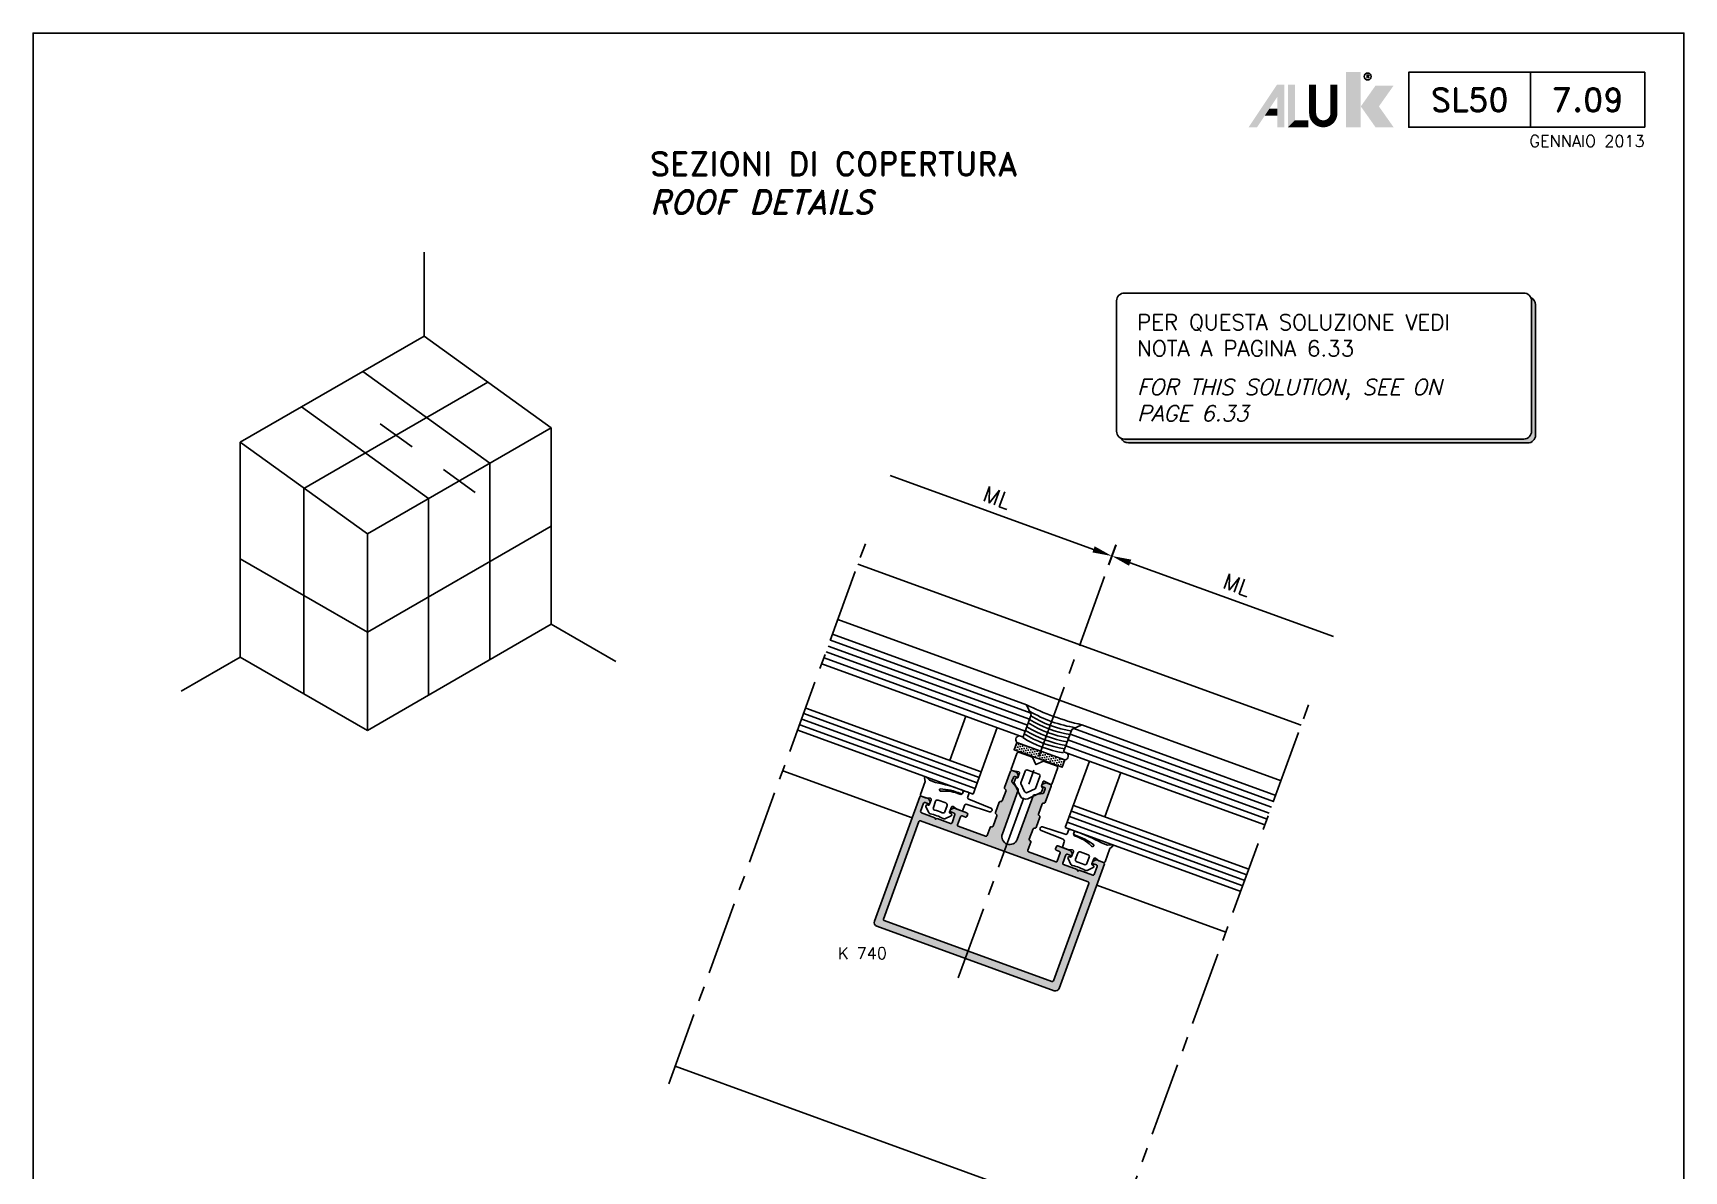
# Model space of a CAD drawing. Extents: x 0 to 4131, y -1600 to 527.
# Drawn here: x 460 to 670, y -1447.8 to -1303 of the extents above; entities that cross this region are included whole.
import ezdxf
from ezdxf.enums import TextEntityAlignment as Align

# ---------------------------------------------------------------- set-up
doc = ezdxf.new("R2010")
doc.units = 0
doc.header["$LTSCALE"] = 7.5
doc.header["$MEASUREMENT"] = 0
doc.linetypes.add('CENTER', pattern=[2, 1.25, -0.25, 0.25, -0.25])
doc.layers.get('0').update_dxf_attribs({"linetype": 'CONTINUOUS'})
doc.layers.get('DEFPOINTS').update_dxf_attribs({"linetype": 'CONTINUOUS'})
for name, color, linetype in [('ASSI', 1, 'CENTER'), ('FILL', 8, 'CONTINUOUS'), ('FINE', 7, 'CONTINUOUS'), ('GOMMA', 3, 'CONTINUOUS'), ('GROSSA', 4, 'CONTINUOUS'), ('MARCHIO', 7, 'CONTINUOUS'), ('QUOTE', 254, 'CONTINUOUS'), ('TESTO', 2, 'CONTINUOUS'), ('VETRO', 6, 'CONTINUOUS')]:
    doc.layers.add(name, color=color, linetype=linetype)
doc.styles.add('RD', font='ROMAND.SHX', dxfattribs={"height": 3})
doc.styles.add('ROMD', font='ROMAND', dxfattribs={"height": 3})
doc.styles.get("Standard").update_dxf_attribs({"font": 'romans.shx'})
doc.dimstyles.new('SCALA_1-1$0', dxfattribs={"dimtxt": 2, "dimasz": 1, "dimexe": 1.5, "dimexo": 1.5, "dimgap": 1, "dimtad": 3, "dimdsep": 46, "dimtxsty": 'Standard', "dimblk1": 'PUNTO', "dimblk2": 'PUNTO', "dimsah": 1, "dimcen": 0.09, "dimclrt": 2, "dimadec": 0, "dimazin": 0, "dimtfac": 0.7, "dimtmove": 0, "dimatfit": 3, "dimldrblk": 'PUNTO', "dimfxl": 1, "dimtolj": 2, "dimarcsym": 0})

# ---------------------------------------------------------------- blocks, each defined once
blk = doc.blocks.new('*D596')
at = {"layer": 'DEFPOINTS', "color": 0, "transparency": 16777216}
for p in [(596.287748486955, -1372.076295539423), (625.4181850328084, -1379.81226725759), (622.3400037428769, -1388.269500844664)]:
    blk.add_point(p, dxfattribs=at)
at = {"layer": 'QUOTE', "color": 0, "lineweight": -2, "transparency": 16777216}
for p, q in [((596.8007787019435, -1370.666756608244), (597.7220990694186, -1368.135449702523)), ((599.5583004063949, -1370.400038992016), (625.4181850328084, -1379.81226725759))]:
    blk.add_line(p, q, dxfattribs=at)
at = {"layer": 'QUOTE', "color": 0, "transparency": 16777216}
blk.add_solid([(599.7008087994473, -1370.008500400022), (599.4157920133425, -1370.79157758401), (597.2090688544301, -1369.544988633702)], dxfattribs=at)
at = {"layer": 'QUOTE', "color": 2, "transparency": 16777216, "insert": (613.1722830062531, -1373.226767883231), "char_height": 2, "attachment_point": 5, "rotation": 339.99999999999744}
blk.add_mtext('\\A2;ML', dxfattribs=at)
blk = doc.blocks.new('_None')
blk = doc.blocks.new('PUNTO')
blk.add_line((-1, 0), (1, 0))
at = {"const_width": 0.35}
blk.add_lwpolyline([(-0.1750000000000114, 0, 1), (0.1750000000000114, 0, 1)], format="xyb", close=True, dxfattribs=at)
blk = doc.blocks.new('*D595')
at = {"layer": 'DEFPOINTS', "color": 0, "transparency": 16777216}
for p in [(569.0366277856542, -1359.291058658051), (565.9584464957229, -1367.748292245124), (596.3244235965578, -1372.089644187657)]:
    blk.add_point(p, dxfattribs=at)
at = {"layer": 'QUOTE', "color": 0, "lineweight": -2, "transparency": 16777216}
for p, q in [((594.8965124120671, -1368.703286923624), (569.0366277856542, -1359.291058658051)), ((596.8374538115463, -1370.680105256478), (597.7587741790205, -1368.14879835076))]:
    blk.add_line(p, q, dxfattribs=at)
at = {"layer": 'QUOTE', "color": 0, "transparency": 16777216}
blk.add_solid([(595.0390208051195, -1368.31174833163), (594.7540040190147, -1369.094825515618), (597.2457439640318, -1369.558337281939)], dxfattribs=at)
at = {"layer": 'QUOTE', "color": 2, "transparency": 16777216, "insert": (582.6506103855122, -1362.117787549266), "char_height": 2, "attachment_point": 5, "rotation": 339.99999999999744}
blk.add_mtext('\\A2;ML', dxfattribs=at)
blk = doc.blocks.new('NMD')
at = {"layer": 'MARCHIO'}
blk.add_line((-19.50147934574323, -11.99999999951831), (-19.50147934574323, -5), dxfattribs=at)
at = {"layer": 'MARCHIO', "const_width": 0.8940816252993522}
blk.add_lwpolyline([(-44.52990537063704, -6.560045326696226), (-44.52990537063704, -10.20148341598349, -1), (-47.2328569124073, -10.20148341598349), (-47.2328569124073, -6.560045326696226)], format="xyb", dxfattribs=at)
at = {"layer": 'MARCHIO'}
blk.add_lwpolyline([(-5, -11.9999999995182), (-35.0029586914865, -11.99999999951831), (-35.0029586914865, -5.000000000000114), (-5, -5)], close=True, dxfattribs=at)
blk.add_circle((-40.22975519054793, -5.53274893474395), 0.442301161380581, dxfattribs=at)
for points in [[(-43.01116324381744, -4.962846688377454), (-41.13419014878346, -4.962846688377454), (-43.01116324381741, -11.99999999951829), (-41.1341901487834, -11.99999999951832)], [(-55.38160161531025, -11.99999999951829), (-54.30890331492077, -11.99999999951829), (-51.75496516676219, -6.560045326696248), (-51.73432503771241, -8.13813258370574)], [(-51.75496516676219, -6.560045326696248), (-51.73432503771241, -8.13813258370574), (-50.84024341241303, -6.560045326696248), (-50.84024341241303, -11.99999999951832)], [(-51.73432503771238, -11.99999999951832), (-50.84024341241303, -11.99999999951832), (-51.73432503771241, -8.13813258370574)], [(-50.38284926682724, -6.560045326696226), (-49.48876764152789, -6.560045326696226), (-50.38284926682724, -11.99999999951832), (-49.48876764152789, -11.10591837421894)], [(-39.22923636995171, -6.682906760413069), (-36.93009059657882, -6.68290676041309), (-41.10585751316535, -9.341453379965678), (-38.80671173979249, -9.341453379965678)], [(-52.72995742831989, -9.631581169617007), (-53.32601184518612, -10.52566279491632), (-51.73432503771235, -9.631581169616993), (-51.73432503771238, -10.52566279491634)], [(-41.10585751316535, -9.341453379965678), (-38.80671173979249, -9.341453379965678), (-39.22923636995174, -11.99999999951832), (-36.93009059657888, -11.99999999951832)], [(-49.48876764152789, -11.10591837421894), (-50.38284926682724, -11.99999999951832), (-47.76870756949228, -11.10591837421898), (-47.76870756949228, -11.99999999951832)]]:
    blk.add_solid(points, dxfattribs=at)
blk.add_text('R', height=0.4444645296249439, dxfattribs=at).set_placement((-40.22975519054793, -5.53274893474395), align=Align.MIDDLE)
at = {"layer": 'MARCHIO', "color": 2, "style": 'RD'}
for tag, p in [('SERIE', (-27.24999999999983, -8.5)), ('PAG', (-12.24999999999983, -8.5))]:
    blk.add_attdef(tag, text='', height=3, dxfattribs=at).set_placement(p, align=Align.MIDDLE)
at = {"layer": 'MARCHIO', "color": 2}
blk.add_attdef('REVISIONE', text='', height=1.5, dxfattribs=at).set_placement((-5.004068828642176, -14.50321972118864), align=Align.RIGHT)

msp = doc.modelspace()

# ---------------------------------------------------------------- hatches: boundary and pattern name
at = {"layer": 'FILL'}
msp.add_hatch(color=256, dxfattribs=at).paths.add_polyline_path([(598.8336893460685, -1354.664616570627, -0.1064066455124316), (598.4222515183023, -1354.576054398393, 0.294813011080554), (599.3336893460685, -1355.164616570627), (650.1146346072001, -1355.164616570627, 0.4142135623730951), (651.1146346072001, -1354.164616570627), (651.1146346072001, -1337.586938893909, 0.2948130110805647), (650.5260724349663, -1336.675501066142, -0.106406645512446), (650.6146346072001, -1337.086938893909), (650.6146346072001, -1353.664616570627, -0.4142135623730951), (649.6146346072001, -1354.664616570627)])
h = msp.add_hatch(color=256, dxfattribs=at)
edge = h.paths.add_edge_path(flags=16)
edge.add_arc((572.8355588671401, -1403.400494058648), 0.1499999999999917, 70.00000000000344, 160.0000000000104)
edge.add_line((572.6946049740222, -1403.349191037149), (568.1799390821234, -1415.753133631523))
edge.add_arc((568.3208929752412, -1415.804436653022), 0.1500000000000002, 160.0000000000104, 250.0000000000174)
edge.add_line((568.2695899537424, -1415.94539054614), (589.6006124455826, -1423.709247799633))
edge.add_arc((589.6519154670814, -1423.568293906515), 0.1499999999999237, 250.0000000000113, 340.0000000000113)
edge.add_line((589.7928693601991, -1423.619596928014), (594.3075352520981, -1411.21565433364))
edge.add_arc((594.1665813589802, -1411.164351312141), 0.1500000000000135, 340.0000000000122, 430.0000000000122)
edge.add_line((594.2178843804791, -1411.023397419023), (572.8868618886389, -1403.259540165531))
edge = h.paths.add_edge_path()
edge.add_line((573.8545373044172, -1400.419211895877), (572.97322969783, -1400.098442159847))
edge.add_arc((572.9219266763312, -1400.239396052965), 0.1500000000000184, 70.00000000000715, 160.0000000000002)
edge.add_line((572.7809727832133, -1400.188093031466), (567.0179333681758, -1416.021913691709))
edge.add_arc((567.4877796785687, -1416.192923763371), 0.499999999999989, 160.000000000003, 250.000000000002)
edge.add_line((567.3167696069058, -1416.662770073764), (589.8693925057677, -1424.871253513581))
edge.add_arc((590.0404025774305, -1424.401407203188), 0.5000000000000022, 250.0000000000035, 340.0000000000047)
edge.add_line((590.5102488878235, -1424.572417274851), (596.2732883028609, -1408.738596614608))
edge.add_arc((596.1323344097432, -1408.687293593109), 0.1499999999999626, 339.9999999999705, 429.9999999999742)
edge.add_line((596.183637431242, -1408.546339699991), (595.3023298246549, -1408.225569963961))
edge.add_arc((595.2510268031559, -1408.366523857079), 0.1500000000000792, 69.99999999997516, 114.9999999999739)
edge.add_line((595.1876340638948, -1408.230577689023), (594.8516560895785, -1408.387246791419))
edge.add_arc((594.9150488288394, -1408.523192959474), 0.1500000000000913, 114.9999999999595, 159.999999999965)
edge.add_line((594.7740949357215, -1408.471889937975), (594.7611433286844, -1408.507474185855))
edge.add_arc((594.9020972218024, -1408.558777207354), 0.1500000000000597, 159.9999999999955, 249.9999999999854)
edge.add_line((594.8507942003034, -1408.699731100472), (595.2736558796571, -1408.853640164969))
edge.add_arc((595.2223528581583, -1408.994594058086), 0.1499999999999529, -20.00000000003331, 69.99999999998067, ccw=False)
edge.add_line((595.3633067512761, -1409.045897079585), (594.987084593618, -1410.07955896245))
edge.add_arc((594.8461307005001, -1410.028255940951), 0.1499999999999868, 249.9999999999946, 340.0000000000085, ccw=False)
edge.add_line((594.7948276790012, -1410.169209834069), (593.0791489229667, -1409.544753835309))
edge.add_line((593.0791489229669, -1409.544753835309), (592.8876317314503, -1409.634673944119))
edge.add_line((592.8876317314503, -1409.634673944119), (592.7987205829312, -1409.442686266692))
edge.add_line((592.7987205829311, -1409.442686266692), (591.0830418268968, -1408.818230267932))
edge.add_arc((591.1343448483957, -1408.677276374814), 0.150000000000033, 159.9999999999816, 249.99999999999181, ccw=False)
edge.add_line((590.9933909552778, -1408.625973353316), (591.3696131129361, -1407.592311470451))
edge.add_arc((591.510567006054, -1407.64361449195), 0.1499999999999966, 69.99999999999841, 159.9999999999983, ccw=False)
edge.add_line((591.5618700275528, -1407.502660598832), (591.9847317069066, -1407.656569663329))
edge.add_arc((592.0360347284054, -1407.515615770211), 0.1500000000000233, 250.000000000002, 339.9999999999984)
edge.add_line((592.1769886215233, -1407.56691879171), (592.1899402285603, -1407.53133454383))
edge.add_arc((592.0489863354424, -1407.480031522331), 0.1500000000000475, 340.0000000000401, 385.0000000000369)
edge.add_line((592.1849325034977, -1407.41663878307), (592.0282634011025, -1407.080660808753))
edge.add_arc((591.8923172330472, -1407.144053548014), 0.1499999999999385, 24.99999999996275, 69.99999999996679)
edge.add_line((591.943620254546, -1407.003099654896), (590.3575431823693, -1406.425814811372))
edge.add_arc((590.3062401608705, -1406.56676870449), 0.1500000000000597, 69.99999999999555, 160.0000000000095)
edge.add_line((590.1652862677525, -1406.515465682991), (590.062680224755, -1406.797373469227))
edge.add_arc((590.2036341178729, -1406.848676490725), 0.1500000000000038, 160.0000000000224, 250.0000000000122)
edge.add_line((590.152331096374, -1406.989630383843), (590.5751927757276, -1407.14353944834))
edge.add_arc((590.5238897542288, -1407.284493341458), 0.1499999999999699, -20.000000000001705, 69.9999999999946, ccw=False)
edge.add_line((590.6648436473467, -1407.335796362957), (590.2886214896885, -1408.369458245821))
edge.add_arc((590.1476675965705, -1408.318155224322), 0.1499999999999868, 249.9999999999984, 340.0000000000085, ccw=False)
edge.add_line((590.0963645750717, -1408.45910911744), (586.6195018781636, -1407.193634587135))
edge.add_arc((586.6708048996625, -1407.052680694017), 0.1500000000000135, 160.0000000000122, 250.0000000000122, ccw=False)
edge.add_line((586.5298510065446, -1407.001377672519), (586.9060731642029, -1405.967715789654))
edge.add_arc((586.765119271085, -1405.916412768155), 0.1499999999999759, 339.9999999999724, 429.9999999999654)
edge.add_arc((586.8677253140828, -1405.634504981919), 0.1500000000000135, 160.0000000000122, 250.0000000000122, ccw=False)
edge.add_line((586.726771420965, -1405.583201960421), (587.2050223475437, -1404.269218338812))
edge.add_arc((587.3459762406616, -1404.320521360311), 0.1499999999999237, 70.00000000001131, 160.0000000000113, ccw=False)
edge.add_arc((587.4485822836592, -1404.038613574075), 0.1500000000000112, 249.999999999983, 339.99999999999)
edge.add_line((587.5895361767771, -1404.089916595574), (588.0683643774331, -1402.774346926474))
edge.add_arc((587.9274104843151, -1402.723043904975), 0.1500000000000706, 340.0000000000317, 430.0000000000387)
edge.add_arc((588.0300165273129, -1402.441136118739), 0.1499999999999626, 159.9999999999705, 249.9999999999705, ccw=False)
edge.add_line((587.889062634195, -1402.38983309724), (588.3678908348509, -1401.07426342814))
edge.add_arc((588.5088447279688, -1401.125566449639), 0.1500000000000038, 70.00000000003263, 160.0000000000224, ccw=False)
edge.add_arc((588.6114507709665, -1400.843658663403), 0.150000000000016, 249.9999999999779, 339.9999999999779)
edge.add_line((588.7524046640845, -1400.894961684902), (589.5054262534782, -1398.826051871681))
edge.add_arc((589.3644723603602, -1398.774748850182), 0.150000000000033, 339.9999999999918, 429.9999999999918)
edge.add_line((589.415775381859, -1398.633794957065), (588.8633601925469, -1398.432732271198))
edge.add_arc((588.8120571710481, -1398.573686164316), 0.149999999999931, 70.00000000003543, 115.0000000000355)
edge.add_line((588.7486644317869, -1398.437739996261), (588.4126864574703, -1398.594409098656))
edge.add_arc((588.4760791967316, -1398.730355266711), 0.1499999999999968, 115.0000000000362, 160.0000000000326)
edge.add_line((588.3351253036137, -1398.679052245213), (588.3221736965768, -1398.714636493093))
edge.add_arc((588.4631275896945, -1398.765939514591), 0.1499999999999771, 160.0000000000187, 250.0000000000225)
edge.add_line((588.4118245681957, -1398.906893407709), (588.6467477233921, -1398.992398443541))
edge.add_arc((588.5954447018933, -1399.133352336659), 0.1500000000000063, -19.999999999997897, 69.99999999998812, ccw=False)
edge.add_line((588.7363985950112, -1399.184655358157), (588.5655784642167, -1399.653979810304))
edge.add_arc((588.4246245710988, -1399.602676788805), 0.1500000000000524, 279.9999999999826, 339.9999999999714, ccw=False)
edge.add_line((588.4506717977488, -1399.750397951756), (587.3135137551456, -1399.950909595997))
edge.add_arc((587.3395609817957, -1400.098630758949), 0.1499999999999752, 100.0000000000223, 160.0000000000187)
edge.add_line((587.1986070886778, -1400.04732773745), (585.1761060419964, -1405.604103694031))
edge.add_arc((584.2364134212104, -1405.262083550705), 1.000000000000014, 160.0000000000005, 340.000000000002, ccw=False)
edge.add_line((583.2967208004245, -1404.920063407379), (585.319221847106, -1399.363287450799))
edge.add_arc((585.178267953988, -1399.3119844293), 0.1500000000000269, 340.0000000000141, 400.0000000000107)
edge.add_line((585.2931746204558, -1399.215566287847), (584.5509474214873, -1398.331014356955))
edge.add_arc((584.6658540879552, -1398.234596215502), 0.1500000000000114, 159.9999999999659, 219.9999999999635, ccw=False)
edge.add_line((584.5249001948373, -1398.183293194003), (584.6957203256318, -1397.713968741857))
edge.add_arc((584.8366742187497, -1397.765271763356), 0.1499999999999638, 70.00000000000989, 160.0000000000169, ccw=False)
edge.add_line((584.8879772402486, -1397.624317870238), (585.122900395445, -1397.709822906069))
edge.add_arc((585.1742034169438, -1397.568869012951), 0.1500000000000548, 250.0000000000006, 339.9999999999937)
edge.add_line((585.3151573100617, -1397.62017203445), (585.3281089170988, -1397.58458778657))
edge.add_arc((585.1871550239808, -1397.533284765072), 0.1499999999999735, 340.0000000000067, 385.0000000000044)
edge.add_line((585.3231011920363, -1397.469892025811), (585.1664320896411, -1397.133914051494))
edge.add_arc((585.0304859215856, -1397.197306790755), 0.1499999999999994, 24.99999999999981, 69.99999999999324)
edge.add_line((585.0817889430846, -1397.056352897637), (584.5293737537725, -1396.855290211771))
edge.add_arc((584.4780707322735, -1396.996244104889), 0.1500000000000135, 70.00000000001225, 160.0000000000224)
edge.add_line((584.3371168391557, -1396.94494108339), (583.5840952497621, -1399.013850896611))
edge.add_arc((583.7250491428799, -1399.06515391811), 0.1499999999999504, 160.000000000015, 250.0000000000252)
edge.add_arc((583.6224430998823, -1399.347061704346), 0.1500000000000548, -19.999999999992383, 70.00000000000063, ccw=False)
edge.add_line((583.7633969930002, -1399.398364725844), (583.2845687923442, -1400.713934394945))
edge.add_arc((583.1436148992262, -1400.662631373446), 0.1499999999999638, 250.0000000000099, 340.0000000000169, ccw=False)
edge.add_arc((583.0410088562286, -1400.944539159682), 0.1500000000000281, 69.99999999999694, 160.0000000000039)
edge.add_line((582.9000549631107, -1400.893236138183), (582.4212267624549, -1402.208805807283))
edge.add_arc((582.5621806555728, -1402.260108828782), 0.149999999999999, 159.999999999964, 249.999999999964)
edge.add_arc((582.4595746125749, -1402.542016615018), 0.149999999999965, -19.999999999993292, 69.99999999999972, ccw=False)
edge.add_line((582.6005285056929, -1402.593319636517), (582.1222775791142, -1403.907303258125))
edge.add_arc((581.9813236859962, -1403.856000236626), 0.150000000000073, 249.9999999999905, 339.99999999999744, ccw=False)
edge.add_arc((581.8787176429985, -1404.137908022862), 0.1499999999999237, 70.00000000001131, 160.0000000000113)
edge.add_line((581.7377637498807, -1404.086605001363), (581.3615415922224, -1405.120266884227))
edge.add_arc((581.2205876991044, -1405.068963862729), 0.1499999999999966, 249.9999999999984, 339.99999999999835, ccw=False)
edge.add_line((581.1692846776056, -1405.209917755847), (577.6924219806975, -1403.944443225542))
edge.add_arc((577.7437250021964, -1403.803489332424), 0.1500000000000281, 159.99999999999, 249.999999999997, ccw=False)
edge.add_line((577.6027711090785, -1403.752186310925), (577.9789932667368, -1402.71852442806))
edge.add_arc((578.1199471598546, -1402.769827449559), 0.1499999999999929, 69.99999999999318, 159.9999999999863, ccw=False)
edge.add_line((578.1712501813536, -1402.628873556441), (578.5941118607072, -1402.782782620938))
edge.add_arc((578.6454148822061, -1402.64182872782), 0.1499999999999966, 249.9999999999984, 339.9999999999984)
edge.add_line((578.786368775324, -1402.693131749319), (578.8889748183218, -1402.411223963083))
edge.add_arc((578.7480209252038, -1402.359920941584), 0.1500000000000063, 339.9999999999881, 429.9999999999984)
edge.add_line((578.7993239467028, -1402.218967048466), (577.213246874526, -1401.641682204942))
edge.add_arc((577.1619438530271, -1401.78263609806), 0.1499999999999796, 69.99999999998442, 114.9999999999923)
edge.add_line((577.098551113766, -1401.646689930004), (576.7625731394496, -1401.803359032399))
edge.add_arc((576.8259658787107, -1401.939305200455), 0.1499999999999986, 115.0000000000119, 160.0000000000122)
edge.add_line((576.6850119855928, -1401.888002178956), (576.6720603785559, -1401.923586426836))
edge.add_arc((576.8130142716736, -1401.974889448335), 0.1499999999999492, 159.9999999999687, 249.9999999999756)
edge.add_line((576.7617112501748, -1402.115843341453), (577.1845729295284, -1402.269752405949))
edge.add_arc((577.1332699080294, -1402.410706299067), 0.1500000000000548, -19.999999999992383, 70.00000000000063, ccw=False)
edge.add_line((577.2742238011474, -1402.462009320566), (576.8980016434892, -1403.495671203431))
edge.add_arc((576.7570477503714, -1403.444368181932), 0.1499999999999868, 249.9999999999984, 340.0000000000085, ccw=False)
edge.add_line((576.7057447288726, -1403.58532207505), (574.9900659728382, -1402.96086607629))
edge.add_line((574.9900659728382, -1402.96086607629), (574.7985487813215, -1403.050786185099))
edge.add_line((574.7985487813214, -1403.050786185099), (574.7096376328024, -1402.858798507672))
edge.add_line((574.7096376328025, -1402.858798507672), (572.9939588767681, -1402.234342508913))
edge.add_arc((573.045261898267, -1402.093388615795), 0.1499999999999577, 159.9999999999687, 249.9999999999756, ccw=False)
edge.add_line((572.9043080051492, -1402.042085594296), (573.2805301628074, -1401.008423711432))
edge.add_arc((573.4214840559252, -1401.059726732931), 0.1500000000000002, 70.00000000000352, 160.0000000000104, ccw=False)
edge.add_line((573.4727870774241, -1400.918772839813), (573.8956487567777, -1401.072681904309))
edge.add_arc((573.9469517782767, -1400.931728011192), 0.1499999999999966, 249.9999999999984, 340.0000000000085)
edge.add_line((574.0879056713945, -1400.98303103269), (574.1008572784315, -1400.947446784811))
edge.add_arc((573.9599033853135, -1400.896143763312), 0.1500000000000706, 340.0000000000317, 385.0000000000346)
edge.add_line((574.0958495533691, -1400.832751024051), (573.9391804509739, -1400.496773049734))
edge.add_arc((573.8032342829183, -1400.560165788995), 0.1500000000000252, 24.99999999999523, 69.99999999998674)
at = {"layer": 'QUOTE'}
h = msp.add_hatch(dxfattribs=at)
h.set_pattern_fill('DOTS', color=256, scale=4.999999999999999, angle=10.00000000000001, style=0)
h.set_pattern_definition([(10, (16.40720214813524, -1360.25991719576), (0.09961115588724177, 0.3348849505767729), [0, -0.312499999999999])])
h.paths.add_polyline_path([(591.2465634896312, -1395.486258129254), (590.9045433463057, -1396.42595075004), (584.7965413111974, -1394.202819818423), (585.1385614545229, -1393.263127197637)])

# ---------------------------------------------------------------- linework, layer by layer
at = {"layer": 'ASSI'}
for p, q in [((540.8609266763781, -1436.703161233089), (565.9584464957229, -1367.748292245124)), ((577.6848392311608, -1423.244424997743), (596.3244235965576, -1372.089644187657)), ((597.24411329584, -1457.219893169005), (622.3400037428769, -1388.269500844664))]:
    msp.add_line(p, q, dxfattribs=at)
at = {"layer": 'FINE'}
for p, q in [((509.7464614558785, -1341.56908668941), (509.7464614558785, -1330.87588338025)), ((564.9315101784964, -1370.569776587922), (621.3130674256504, -1391.090985187461)), ((525.9122690556037, -1378.235753340646), (534.1145882127335, -1382.971364513994)), ((562.3668551847277, -1377.616108271993), (618.7484124318817, -1398.137316871533)), ((486.3637755496143, -1382.402420024552), (478.8389246843986, -1386.746894697196)), ((571.8062153747351, -1402.866217000706), (555.355822052627, -1396.878763489487)), ((595.298530894383, -1411.416720583848), (611.737379299781, -1417.399972089027)), ((541.6750163196004, -1434.466468320923), (598.0565735667542, -1454.987676920463))]:
    msp.add_line(p, q, dxfattribs=at)
msp.add_lwpolyline([(649.6146346072001, -1336.086938893909), (598.8336893460685, -1336.086938893909, 0.414213562373095), (597.8336893460685, -1337.086938893909), (597.8336893460685, -1353.664616570627, 0.414213562373095), (598.8336893460685, -1354.664616570627), (649.6146346072001, -1354.664616570627, 0.414213562373095), (650.6146346072001, -1353.664616570627), (650.6146346072001, -1337.086938893909, 0.4142135623730953)], format="xyb", close=True, dxfattribs=at)
msp.add_lwpolyline([(598.4222515183025, -1354.576054398393, 0.2948130110805137), (599.3336893460685, -1355.164616570627), (650.1146346072001, -1355.164616570627, 0.414213562373095), (651.1146346072001, -1354.164616570627), (651.1146346072001, -1337.586938893909, 0.2948130110783971), (650.5260724349735, -1336.675501066146, 0.2948130110783971)], format="xyb", dxfattribs=at)
for centre, radius, start, end in [((601.0456492555797, -1359.098248271664), 32.8433531500756, 243.4660580604723, 256.5339419395254), ((594.9804455349399, -1375.563903964031), 16.00499564054301, 239.1047297924881, 261.5867723271945), ((594.4743728570052, -1377.478428201856), 14.54072260060156, 238.6891472881444, 260.4930449166699), ((593.6207668685724, -1379.758757348162), 14.54072260060156, 238.6891472881444, 260.4930449166699), ((593.7841345323127, -1379.309908380967), 14.54072260060156, 238.6891472881444, 260.4930449166699), ((593.952136887322, -1378.848325704163), 14.54072260060156, 238.6891472881444, 260.4930449166699), ((594.1265457385553, -1378.369141323647), 14.54072260060156, 238.6891472881444, 260.4930449166699), ((594.2880178271666, -1377.925500406316), 14.54072260060156, 238.6891472881444, 260.4930449166699), ((585.4782044647782, -1392.923202294783), 0.4805271209787904, 69.93218099061141, 225.023766948117), ((593.4388965561875, -1380.237819542422), 14.54072260060156, 238.6891472881444, 260.4930449166699), ((591.2048813647607, -1395.007542227636), 0.4805271209787904, 274.9762330518782, 70.06781900938543)]:
    msp.add_arc(centre, radius, start, end, dxfattribs=at)
at = {"layer": 'GOMMA'}
for points in [[(584.7808105057147, -1398.339366011507), (584.9540457773755, -1397.863406014365, -0.2679491924311176), (585.0306502216872, -1397.799127253396), (585.2580818302081, -1397.759024924548), (585.4756440747101, -1397.161277570453, 0.4527334226614412), (585.4034356364223, -1397.029471936577), (584.4938087035794, -1396.826669709634, -0.4527334226614391), (584.4216002652915, -1396.694864075758), (585.1521927247823, -1394.687577790484, -0.4142135623730954), (585.4726209158102, -1394.538159671119), (587.1170830021856, -1395.136694921939), (587.5653373602809, -1396.097979495023), (588.5266219333639, -1395.649725136927), (590.1710840197393, -1396.248260387747, -0.4142135623730951), (590.320502139105, -1396.568688578775), (589.5899096796143, -1398.57597486405, -0.4527334226614389), (589.4498717783749, -1398.630529148006), (588.6226983624638, -1398.201187745139, 0.452733422661441), (588.4826604612249, -1398.255742029095), (588.2650982167229, -1398.85348938319), (588.4135436565166, -1399.030399769369, -0.2679491924311176), (588.4309084742831, -1399.12888054467), (588.2576732026218, -1399.604840541812, -0.1989123673796559), (588.2059657667173, -1399.661269306183), (586.5520684910962, -1400.432494271607, -0.4142135623731018), (585.555373954513, -1400.069727127635), (584.7841489890889, -1398.415829852014, -0.1989123673796545)], [(576.7761688078675, -1402.607223861761, 0.6370702608069253), (576.7761688078679, -1402.33533152565), (576.6420954826402, -1402.272812107342, -0.3888787318529617), (576.5903880467358, -1402.147979314306), (576.8259694430521, -1401.500724747482, -0.4931454260313065), (577.0529598016226, -1401.429154962338), (577.5115273588842, -1401.750247422711), (578.094554481113, -1401.962451940972, 0.4142135623730882), (578.2868113957298, -1401.872801069353), (578.4946109297332, -1401.301876541905, -0.4052432957209554), (578.8077823036499, -1401.149942709252), (581.6729883665546, -1402.094174258703, 0.9697392325154702), (581.8439177348598, -1401.624549678962), (579.0421022113194, -1400.506154054002, -0.4052432957209562), (578.8998602057079, -1400.188463306914), (579.0392557110463, -1399.805477303624, 0.4142135623730672), (578.9496048394271, -1399.613220389007), (578.5267431600735, -1399.459311324511, 0.4142135623730916), (578.3344862454567, -1399.54896219613), (578.2831832239581, -1399.689916089248, -0.414213562373095), (577.8986693947245, -1399.869217832486, 0.1286776343090358), (575.586480805111, -1399.488882082979, -0.3865361286483825), (575.2933737551518, -1399.324019125947, -0.522670335346423), (575.3917672071705, -1399.192553248158, -0.0977940455191428), (577.9771434316713, -1399.788571889276, 1.011468768470314), (578.1356210176599, -1399.314385905088, 0.04380891343036498), (574.7799680992614, -1398.361641171003), (574.0213094618131, -1398.085512009003), (573.5809747463763, -1397.668007016053, 0.7195149494985378), (573.4135321411402, -1397.757021391543), (573.4927957815264, -1398.232375416952), (572.8835788262109, -1399.906185245231, 0.414213562373095), (572.9732296978298, -1400.098442159847), (573.5376998879849, -1400.303892507194, 0.06554346281524528), (573.5759295480716, -1400.31236781879), (574.1139342041852, -1400.359437127124, -0.4931454260313073), (574.2418147358908, -1400.560169353337), (574.0062333395742, -1401.20742392016, -0.3888787318529617), (573.8863821729853, -1401.269814488457), (573.7434893397713, -1401.231526469193, 0.6370702608074451), (573.5687203149504, -1401.439808082397), (573.9364425460715, -1402.228390951862, 0.2448502030393978), (574.1197484614675, -1402.368963147451, -0.08777722502794418), (575.7568073949317, -1402.964803870972, 0.2448502030393947), (575.9875859384031, -1402.974946092882)], [(586.1294502293554, -1399.526186484571), (585.6549377389019, -1398.508591164926, -0.1989123673796546), (585.6515992555273, -1398.432127324419), (586.1981195603375, -1396.930575127679, -0.4142135623730951), (586.518547751366, -1396.781157008314), (587.9280866825443, -1397.294187223303, -0.4142135623730951), (588.0775048019095, -1397.614615414331), (587.5309844970993, -1399.116167611071, -0.1989123673796568), (587.4792770611948, -1399.172596375442), (586.4616817415495, -1399.647108865895, -0.4142135623731002)], [(574.8056303083625, -1400.765381439332, -0.4142135623730276), (575.1260584993904, -1400.615963319967), (576.1127357512155, -1400.975084470459, -0.4142135623730981), (576.2621538705805, -1401.295512661487), (575.9752667395974, -1402.083728575795, -0.4410091218320271), (575.6339316604108, -1402.224445781206, 0.04533686841581869), (574.6897697419242, -1401.880798946549, -0.4410091218321683), (574.5187431773794, -1401.55359735364)], [(591.6578032650793, -1408.023695841416, -0.6370702608069253), (591.8325722898999, -1407.815414228212), (591.975465123114, -1407.853702247476, 0.3888787318529617), (592.0953162897029, -1407.791311679179), (592.3308976860197, -1407.144057112356, 0.4931454260313065), (592.203017154314, -1406.943324886144), (591.6453397701877, -1406.894534437128), (591.0623126479588, -1406.682329918866, -0.4142135623730882), (590.9726617763397, -1406.49007300425), (591.1804613103433, -1405.919148476802, 0.4052432957209554), (591.0382193047319, -1405.601457729714), (588.2364037811913, -1404.483062104754, -0.9697392325154702), (588.4073331494967, -1404.013437525014), (591.2725392124012, -1404.957669074464, 0.4052432957209562), (591.585710586318, -1404.805735241811), (591.7251060916562, -1404.422749238521, -0.4142135623730672), (591.917363006273, -1404.333098366902), (592.3402246856266, -1404.487007431398, -0.4142135623730916), (592.4298755572456, -1404.679264346015), (592.3785725357468, -1404.820218239133, 0.414213562373095), (592.5578742789849, -1405.204732068366, -0.1286776343090358), (594.5735886068048, -1406.3996241576, 0.3865361286483825), (594.9040934997417, -1406.461737385515, 0.522670335346423), (594.9132243799231, -1406.297782588543, 0.0977940455191428), (592.5495978921194, -1405.092511553079, -1.011468768470314), (592.732997893337, -1404.6273965862, -0.04380891343036498), (595.915989674776, -1406.054523895299), (596.6746483122242, -1406.330653057299), (597.2803313105475, -1406.293867376673, -0.7195149494985378), (597.3513824501813, -1406.469686376354), (596.9851113011744, -1406.782879000094), (596.3758943458586, -1408.456688828372, -0.414213562373095), (596.183637431242, -1408.546339699991), (595.6191672410869, -1408.340889352644, -0.06554346281524528), (595.5844337971331, -1408.32280826617), (595.1420427517517, -1408.013042721357, 0.4931454260313073), (594.9150523931811, -1408.084612506502), (594.6794709968644, -1408.731867073325, 0.3888787318529617), (594.731178432769, -1408.856699866361), (594.8652517579965, -1408.919219284669, -0.6370702608074451), (594.8652517579965, -1409.19111162078), (594.076668888532, -1409.558833851901, -0.2448502030393978), (593.8458903450605, -1409.548691629991, 0.08777722502794418), (592.2088314115965, -1408.95285090647, -0.2448502030393947), (592.0255254962003, -1408.812278710881)], [(594.3512368207093, -1407.879400420506, 0.4142135623730276), (594.2018187013443, -1407.558972229478), (593.2151414495193, -1407.199851078986, 0.4142135623730981), (592.8947132584913, -1407.349269198351), (592.6078261275084, -1408.137485112659, 0.4410091218320271), (592.7788526920531, -1408.464686705568, -0.04533686841581869), (593.7230146105396, -1408.808333540225, 0.4410091218321683), (594.0643496897264, -1408.667616334814)]]:
    msp.add_lwpolyline(points, format="xyb", close=True, dxfattribs=at)
at = {"layer": 'GROSSA', "color": 3}
for p, q in [((486.3637755496143, -1355.069086691768), (509.7464614558785, -1341.56908668941)), ((509.7464614558785, -1341.56908668941), (525.9122690341906, -1353.235753379795)), ((518.118040405484, -1357.735753349918), (501.9522328516387, -1346.069086672193)), ((494.4466793274292, -1360.957975585628), (517.8721319316392, -1347.433284232116)), ((510.3238117553643, -1362.23575335919), (494.1580041997345, -1350.569086682496)), ((502.5295831052441, -1366.735753368463), (525.912269013571, -1353.235753364914)), ((525.9122690556037, -1353.235753340646), (525.9122690556037, -1378.235753340646)), ((502.5295831052441, -1366.735753368463), (486.3637755496143, -1355.069086691768)), ((486.3637755496143, -1355.069086691768), (486.3637755496143, -1382.402420024552)), ((518.118040405484, -1357.735753349918), (518.118040405484, -1382.735753349918)), ((494.4466793274292, -1387.069086696507), (494.4466793274292, -1360.957975585628)), ((510.3238117553643, -1362.23575335919), (510.3238117553643, -1387.23575335919)), ((502.5295831052441, -1379.235753368463), (525.9122690556037, -1365.735753340646)), ((502.5295831052441, -1366.735753368463), (502.5295831052441, -1391.735753368463)), ((502.5295831052441, -1379.235753368463), (486.3637755496143, -1369.902420024552)), ((525.9122690556037, -1378.235753340646), (502.5295831052441, -1391.735753368463)), ((486.3637755496143, -1382.402420024552), (502.5295831052441, -1391.735753368463))]:
    msp.add_line(p, q, dxfattribs=at)
at = {"layer": 'GROSSA', "color": 4}
for p, q in [((508.2080007658151, -1355.646298322076), (504.1535768411741, -1352.72026989192)), ((516.2481378535945, -1361.448767460426), (512.1937139289535, -1358.52273903027))]:
    msp.add_line(p, q, dxfattribs=at)
at = {"layer": 'GROSSA'}
for points in [[(573.8545373044172, -1400.419211895877), (572.97322969783, -1400.098442159847, 0.4142135623731228), (572.7809727832133, -1400.188093031466), (567.0179333681758, -1416.021913691709, 0.414213562373095), (567.3167696069058, -1416.662770073764), (589.8693925057678, -1424.871253513581, 0.414213562373095), (590.5102488878235, -1424.572417274851), (596.2732883028609, -1408.738596614608, 0.4142135623731228), (596.183637431242, -1408.546339699991), (595.3023298246549, -1408.225569963961, 0.1989123673796375), (595.1876340638948, -1408.230577689023), (594.8516560895785, -1408.387246791419, 0.1989123673796712), (594.7740949357215, -1408.471889937975), (594.7611433286845, -1408.507474185855, 0.4142135623730673), (594.8507942003034, -1408.699731100472), (595.2736558796572, -1408.853640164969, -0.4142135623731504), (595.3633067512761, -1409.045897079585), (594.987084593618, -1410.07955896245, -0.4142135623731504), (594.7948276790012, -1410.169209834069), (593.0791489229669, -1409.544753835309), (592.8876317314503, -1409.634673944119), (592.7987205829311, -1409.442686266692), (591.0830418268968, -1408.818230267932, -0.4142135623731504), (590.9933909552778, -1408.625973353316), (591.3696131129361, -1407.592311470451, -0.4142135623730673), (591.5618700275528, -1407.502660598832), (591.9847317069066, -1407.656569663329, 0.4142135623731228), (592.1769886215233, -1407.56691879171), (592.1899402285603, -1407.53133454383, 0.1989123673796406), (592.1849325034977, -1407.41663878307), (592.0282634011025, -1407.080660808753, 0.1989123673796436), (591.943620254546, -1407.003099654896), (590.3575431823695, -1406.425814811372, 0.4142135623731784), (590.1652862677525, -1406.515465682991), (590.062680224755, -1406.797373469227, 0.4142135623730672), (590.152331096374, -1406.989630383843), (590.5751927757276, -1407.14353944834, -0.4142135623730118), (590.6648436473467, -1407.335796362957), (590.2886214896885, -1408.369458245821, -0.4142135623731226), (590.0963645750717, -1408.45910911744), (586.6195018781636, -1407.193634587135, -0.4142135623731114), (586.5298510065446, -1407.001377672519), (586.9060731642029, -1405.967715789654, 0.4142135623730673), (586.816422292584, -1405.775458875037), (586.816422292584, -1405.775458875037, -0.414213562373095), (586.726771420965, -1405.583201960421), (587.2050223475437, -1404.269218338812, -0.414213562373095), (587.3972792621603, -1404.179567467193, 0.4142135623730674), (587.5895361767771, -1404.089916595574), (588.0683643774332, -1402.774346926474, 0.4142135623731227), (587.978713505814, -1402.582090011857), (587.978713505814, -1402.582090011857, -0.414213562373095), (587.889062634195, -1402.38983309724), (588.3678908348509, -1401.07426342814, -0.414213562373095), (588.5601477494677, -1400.984612556521, 0.4142135623731226), (588.7524046640845, -1400.894961684902), (589.505426253478, -1398.826051871681, 0.4142135623731227), (589.415775381859, -1398.633794957065), (588.8633601925469, -1398.432732271198, 0.1989123673796436), (588.7486644317869, -1398.437739996261), (588.4126864574704, -1398.594409098656, 0.1989123673796406), (588.3351253036137, -1398.679052245213), (588.3221736965767, -1398.714636493092, 0.4142135623731227), (588.4118245681957, -1398.906893407709), (588.6467477233921, -1398.992398443541, -0.4142135623730396), (588.7363985950112, -1399.184655358157), (588.5655784642166, -1399.653979810304, -0.2679491924310988), (588.4506717977488, -1399.750397951756), (587.3135137551456, -1399.950909595997, 0.2679491924310988), (587.1986070886778, -1400.04732773745), (585.1761060419963, -1405.604103694031, -0.9999999999999999), (583.2967208004245, -1404.920063407379), (585.3192218471058, -1399.363287450799, 0.2679491924311116), (585.2931746204558, -1399.215566287847), (584.5509474214873, -1398.331014356955, -0.2679491924310988), (584.5249001948373, -1398.183293194003), (584.6957203256318, -1397.713968741857, -0.4142135623731228), (584.8879772402486, -1397.624317870238), (585.122900395445, -1397.709822906069, 0.4142135623730672), (585.3151573100617, -1397.62017203445), (585.3281089170987, -1397.58458778657, 0.1989123673796406), (585.3231011920363, -1397.469892025811), (585.1664320896411, -1397.133914051494, 0.1989123673796292), (585.0817889430846, -1397.056352897637), (584.5293737537723, -1396.855290211771, 0.4142135623731505), (584.3371168391557, -1396.94494108339), (583.584095249762, -1399.013850896611, 0.4142135623731226), (583.6737461213811, -1399.206107811228, -0.4142135623730673), (583.7633969930002, -1399.398364725844), (583.2845687923441, -1400.713934394945, -0.414213562373095), (583.0923118777275, -1400.803585266564), (583.0923118777275, -1400.803585266564, 0.4142135623731227), (582.9000549631107, -1400.893236138183), (582.4212267624548, -1402.208805807283, 0.414213562373095), (582.5108776340737, -1402.4010627219, -0.4142135623730673), (582.6005285056929, -1402.593319636517), (582.1222775791141, -1403.907303258125, -0.4142135623730948), (581.9300206644973, -1403.996954129744), (581.9300206644973, -1403.996954129744, 0.4142135623731227), (581.7377637498807, -1404.086605001363), (581.3615415922222, -1405.120266884227, -0.4142135623730807), (581.1692846776056, -1405.209917755847), (577.6924219806975, -1403.944443225542, -0.4142135623731227), (577.6027711090785, -1403.752186310925), (577.9789932667368, -1402.71852442806, -0.4142135623731228), (578.1712501813536, -1402.628873556441), (578.5941118607072, -1402.782782620938, 0.414213562373095), (578.786368775324, -1402.693131749319), (578.8889748183217, -1402.411223963083, 0.4142135623731228), (578.7993239467028, -1402.218967048466), (577.213246874526, -1401.641682204942, 0.1989123673796898), (577.098551113766, -1401.646689930004), (576.7625731394496, -1401.803359032399, 0.1989123673796406), (576.6850119855928, -1401.888002178956), (576.6720603785559, -1401.923586426836, 0.4142135623731505), (576.7617112501748, -1402.115843341453), (577.1845729295283, -1402.269752405949, -0.4142135623730673), (577.2742238011474, -1402.462009320566), (576.8980016434892, -1403.495671203431, -0.4142135623731504), (576.7057447288726, -1403.58532207505), (574.9900659728382, -1402.96086607629), (574.7985487813214, -1403.050786185099), (574.7096376328025, -1402.858798507672), (572.9939588767681, -1402.234342508913, -0.4142135623731505), (572.9043080051492, -1402.042085594296), (573.2805301628073, -1401.008423711432, -0.4142135623731228), (573.4727870774241, -1400.918772839813), (573.8956487567777, -1401.07268190431, 0.4142135623731504), (574.0879056713945, -1400.98303103269), (574.1008572784315, -1400.947446784811, 0.1989123673796712), (574.0958495533691, -1400.832751024051), (573.9391804509739, -1400.496773049734, 0.1989123673796406)], [(572.8868618886389, -1403.259540165531, 0.414213562373095), (572.6946049740222, -1403.349191037149), (568.1799390821234, -1415.753133631523, 0.4142135623731226), (568.2695899537424, -1415.94539054614), (589.6006124455826, -1423.709247799633, 0.414213562373095), (589.7928693601991, -1423.619596928014), (594.3075352520982, -1411.21565433364, 0.4142135623731228), (594.2178843804791, -1411.023397419023)]]:
    msp.add_lwpolyline(points, format="xyb", close=True, dxfattribs=at)
at = {"layer": 'MARCHIO'}
for points in [[(459.9999999999998, -1600), (669.9999999999998, -1600), (669.9999999999998, -1303), (459.9999999999998, -1303)], [(591.2465634896312, -1395.486258129254), (590.9045433463057, -1396.42595075004), (584.7965413111974, -1394.202819818423), (585.1385614545229, -1393.263127197637)]]:
    msp.add_lwpolyline(points, close=True, dxfattribs=at)
at = {"layer": 'VETRO'}
for p, q in [((561.7066760197374, -1379.504178252959), (586.3736073153674, -1388.482207015258)), ((586.4928313986824, -1391.078445938658), (560.8862074822669, -1381.758397033033)), ((586.7664475133429, -1390.326691842029), (561.1598235969274, -1381.006642936404)), ((586.8510815940344, -1389.506153910224), (561.4334397115879, -1380.254888839776)), ((585.9455991693612, -1392.581954131915), (560.3389752529458, -1383.261905226291)), ((586.2192152840219, -1391.830200035286), (560.6125913676063, -1382.510151129662)), ((580.348430166707, -1397.72913293108), (558.0365028813967, -1389.608255530115)), ((580.6049452742012, -1397.024363465491), (558.293017988891, -1388.903486064526)), ((576.6112516358612, -1395.570777856357), (578.6633724958151, -1389.932622131641)), ((586.9485451963028, -1389.757398456846), (585.9245537230144, -1392.576047036593)), ((586.3501046420713, -1388.476044133073), (586.9485451963028, -1389.757398456846)), ((579.5788848442241, -1399.843441327849), (557.2669575589139, -1391.722563926884)), ((579.8353999517185, -1399.138671862259), (557.5234726664082, -1391.017794461294)), ((580.0919150592126, -1398.43390239667), (557.7799877739025, -1390.313024995705)), ((582.657445940666, -1391.385164230964), (579.5788848442241, -1399.843441327849)), ((592.1157280850537, -1391.636345829461), (591.0900474615873, -1394.454380182007)), ((591.910895805569, -1392.199117892121), (617.5175197219846, -1401.519166797745)), ((593.3974408491653, -1391.038673352001), (592.1157280850537, -1391.636345829461)), ((592.3734939541987, -1391.516147630668), (617.7911358366453, -1400.767412701116)), ((618.0643721447954, -1400.0167021143), (593.3974408491653, -1391.038673352001)), ((591.363663576248, -1393.702626085378), (616.9702874926636, -1403.022674991003)), ((591.6372796909085, -1392.950871988749), (617.2439036073241, -1402.270920894374)), ((591.0900474615873, -1394.454380182007), (616.696671378003, -1403.774429087631)), ((594.3847440926932, -1395.653551686667), (591.3061829962514, -1404.111828783552)), ((596.3259370645685, -1402.746336530328), (598.3780579245224, -1397.108180805613)), ((591.8192132112399, -1402.702289852373), (614.1311404965502, -1410.823167253338)), ((592.075728318734, -1401.997520386783), (614.3876556040443, -1410.118397787748)), ((592.3322434262284, -1401.292750921194), (614.6441707115387, -1409.413628322159)), ((591.3061829962514, -1404.111828783552), (613.6181102815617, -1412.232706184516)), ((591.5626981037456, -1403.407059317962), (613.8746253890558, -1411.527936718927))]:
    msp.add_line(p, q, dxfattribs=at)

# ---------------------------------------------------------------- block references
at = {"layer": 'MARCHIO'}
msp.add_blockref('NMD', (669.9999999999998, -1303), dxfattribs=at).add_auto_attribs({'SERIE': 'SL50', 'PAG': '7.09', 'REVISIONE': 'GENNAIO 2013'})

# ---------------------------------------------------------------- texts
at = {"layer": 'TESTO', "style": 'ROMD'}
msp.add_text('SEZIONI DI COPERTURA', height=3, dxfattribs=at).set_placement((538.4650496705246, -1321.149349909859))
at = {"layer": 'TESTO', "style": 'ROMD', "oblique": 15}
msp.add_text('ROOF DETAILS', height=3, dxfattribs=at).set_placement((538.4650496705246, -1326.006492767002))
at = {"layer": 'TESTO'}
for s, p in [('PER QUESTA SOLUZIONE VEDI ', (600.4426151108112, -1340.799537191081)), ('NOTA A PAGINA 6.33', (600.4426151108112, -1344.132870524414))]:
    msp.add_text(s, height=2, dxfattribs=at).set_placement(p)
at = {"layer": 'TESTO', "oblique": 15}
for s, p in [('FOR THIS SOLUTION, SEE ON ', (600.4426151108112, -1349.052474742592)), ('PAGE 6.33', (600.4426151108112, -1352.385808075926))]:
    msp.add_text(s, height=2, dxfattribs=at).set_placement(p)
at = {"layer": 'TESTO'}
msp.add_text('K 740', height=1.5, dxfattribs=at).set_placement((565.5029210360744, -1420.106726341469), align=Align.MIDDLE)

# ---------------------------------------------------------------- dimensions: what is measured, and where the dimension line sits
at = {"layer": 'QUOTE'}
for base, p1, p2, picture, middle in [((569.0366277856542, -1359.291058658051), (596.3244235965576, -1372.089644187657), (565.9584464957229, -1367.748292245124), '*D595', (582.6506103855122, -1362.117787549266)), ((625.4181850328084, -1379.81226725759), (596.287748486955, -1372.076295539423), (622.3400037428769, -1388.269500844664), '*D596', (613.1722830062531, -1373.226767883231))]:
    dim = msp.add_linear_dim(base=base, p1=p1, p2=p2, angle=339.9999999999974, text='ML', dimstyle='SCALA_1-1$0', override={"dimasz": 2.5, "dimblk2": 'NONE', "dimse2": 1}, dxfattribs=at)
    dim.commit()
    dim.dimension.update_dxf_attribs({"geometry": picture, "text_midpoint": middle})

doc.saveas('drawing.dxf')
